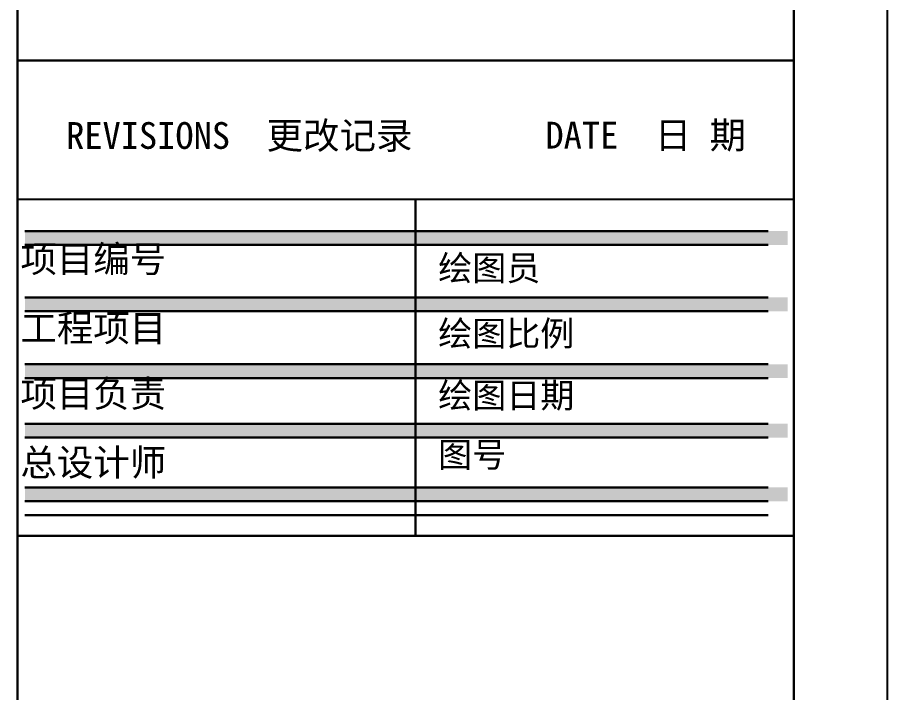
# Model space of a CAD drawing. Header units: millimetres. Extents: x -113526 to 211532, y -79714 to 28306.
# Drawn here: x 191152 to 193766, y -67050 to -65023 of the extents above; entities that cross this region are included whole.
import ezdxf

# ---------------------------------------------------------------- set-up
doc = ezdxf.new("R2010")
doc.units = ezdxf.units.MM
doc.layers.add('10线框', color=8, linetype='Continuous')
doc.styles.add('TXT', font='txt.shx', dxfattribs={"bigfont": 'hztxt.shx'})
doc.styles.add('宋体', font='', dxfattribs={"width": 0.7})
doc.styles.get('宋体').set_extended_font_data('新宋体')

msp = doc.modelspace()

# ---------------------------------------------------------------- hatches: boundary and pattern name
at = {"layer": '10线框', "lineweight": 30}
h = msp.add_hatch(color=256, dxfattribs=at)
h.paths.add_polyline_path([(192348.1, -65664.6), (191175, -65664.6), (191175, -65706.2), (192348.1, -65706.2)])
h.paths.add_polyline_path([(193465.8, -65664.6), (192348.1, -65664.6), (192348.1, -65706.2), (193465.8, -65706.2)])
h.paths.add_polyline_path([(192348.1, -65863.7), (191175, -65863.7), (191175, -65905.4), (192348.1, -65905.4)])
h.paths.add_polyline_path([(193465.8, -65863.7), (192348.1, -65863.7), (192348.1, -65905.4), (193465.8, -65905.4)])
h.paths.add_polyline_path([(192348.1, -66064.2), (191175, -66064.2), (191175, -66105.8), (192348.1, -66105.8)])
h.paths.add_polyline_path([(193465.8, -66064.2), (192348.1, -66064.2), (192348.1, -66105.8), (193465.8, -66105.8)])
h.paths.add_polyline_path([(192348.1, -66243), (191175, -66243), (191175, -66284.6), (192348.1, -66284.6)])
h.paths.add_polyline_path([(193465.8, -66243), (192348.1, -66243), (192348.1, -66284.6), (193465.8, -66284.6)])
h.paths.add_polyline_path([(192348.1, -66434.5), (191175, -66434.5), (191175, -66476.1), (192348.1, -66476.1)])
h = msp.add_hatch(color=256, dxfattribs=at)
h.paths.add_polyline_path([(192348.1, -65664.6), (191175, -65664.6), (191175, -65706.2), (192348.1, -65706.2)])
h.paths.add_polyline_path([(193465.8, -65664.6), (192348.1, -65664.6), (192348.1, -65706.2), (193465.8, -65706.2)])
h.paths.add_polyline_path([(192348.1, -65863.7), (191175, -65863.7), (191175, -65905.4), (192348.1, -65905.4)])
h.paths.add_polyline_path([(193465.8, -65863.7), (192348.1, -65863.7), (192348.1, -65905.4), (193465.8, -65905.4)])
h.paths.add_polyline_path([(192348.1, -66064.2), (191175, -66064.2), (191175, -66105.8), (192348.1, -66105.8)])
h.paths.add_polyline_path([(193465.8, -66064.2), (192348.1, -66064.2), (192348.1, -66105.8), (193465.8, -66105.8)])
h.paths.add_polyline_path([(192348.1, -66243), (191175, -66243), (191175, -66284.6), (192348.1, -66284.6)])
h.paths.add_polyline_path([(193465.8, -66243), (192348.1, -66243), (192348.1, -66284.6), (193465.8, -66284.6)])
h.paths.add_polyline_path([(192348.1, -66434.5), (191175, -66434.5), (191175, -66476.1), (192348.1, -66476.1)])
msp.add_hatch(color=256, dxfattribs=at).paths.add_polyline_path([(193465.8, -66434.5), (192348.1, -66434.5), (192348.1, -66476.1), (193465.8, -66476.1)])
msp.add_hatch(color=256, dxfattribs=at).paths.add_polyline_path([(193465.8, -66434.5), (192348.1, -66434.5), (192348.1, -66476.1), (193465.8, -66476.1)])

# ---------------------------------------------------------------- linework, layer by layer
at = {"layer": '10线框'}
for p, q in [((193765.7, -79311.5), (193765.7, -63269.5)), ((193765.7, -79311.5), (193765.7, -63269.5)), ((191152.3, -63551), (191152.3, -79030.1)), ((191152.3, -65152.7), (193484.3, -65152.7)), ((191152.3, -65152.7), (193484.3, -65152.7)), ((193484.3, -65570), (191152.3, -65570)), ((193484.3, -65570), (191152.3, -65570))]:
    msp.add_line(p, q, dxfattribs=at)
at = {"layer": '10线框', "lineweight": 0}
msp.add_line((191152.3, -63551), (191152.3, -79030.1), dxfattribs=at)
at = {"layer": '10线框', "lineweight": 30}
for p, q in [((191152.3, -79030.1), (191152.3, -63551)), ((193484.3, -63551), (193484.3, -79030.1)), ((193484.3, -63551), (193484.3, -79030.1)), ((191152.3, -65152.7), (193484.3, -65152.7)), ((191152.3, -65152.7), (193484.3, -65152.7)), ((192348.1, -65570), (192348.1, -66580.2)), ((192348.1, -65570), (192348.1, -66580.2)), ((191175, -65664.6), (193406.8, -65664.6)), ((191175, -65664.6), (193406.8, -65664.6)), ((191175, -65706.2), (193406.8, -65706.2)), ((191175, -65706.2), (193406.8, -65706.2)), ((191175, -65863.7), (193406.8, -65863.7)), ((191175, -65863.7), (193406.8, -65863.7)), ((191175, -65905.4), (193406.8, -65905.4)), ((191175, -65905.4), (193406.8, -65905.4)), ((191175, -66064.2), (193406.8, -66064.2)), ((191175, -66064.2), (193406.8, -66064.2)), ((191175, -66105.8), (193406.8, -66105.8)), ((191175, -66105.8), (193406.8, -66105.8)), ((191175, -66243), (193406.8, -66243)), ((191175, -66243), (193406.8, -66243)), ((191175, -66284.6), (193406.8, -66284.6)), ((191175, -66284.6), (193406.8, -66284.6)), ((191175, -66434.5), (193406.8, -66434.5)), ((191175, -66434.5), (193406.8, -66434.5)), ((191175, -66476.1), (193406.8, -66476.1)), ((191175, -66476.1), (193406.8, -66476.1)), ((191175, -66517.8), (193406.8, -66517.8)), ((191175, -66517.8), (193406.8, -66517.8)), ((191152.3, -66580.2), (193484.3, -66580.2)), ((191152.3, -66580.2), (193484.3, -66580.2))]:
    msp.add_line(p, q, dxfattribs=at)

# ---------------------------------------------------------------- texts
at = {"layer": '10线框', "style": '宋体'}
for s, height, p in [('REVISIONS  更改记录', 80.411, (191298.6, -65417.7)), ('REVISIONS  更改记录', 80.411, (191298.6, -65417.7)), ('DATE  日 期', 80.41, (192738.2, -65416.7)), ('DATE  日 期', 80.41, (192738.2, -65416.7))]:
    msp.add_text(s, height=height, dxfattribs=at).set_placement(p)
at = {"layer": '10线框', "lineweight": 30, "attachment_point": 1, "style": 'TXT'}
for s, insert, char_height, width in [('{\\fSimHei|b0|i0|c134|p2;     项目编号}', (190888.9, -65708.2), 80.176, 2760.426), ('{\\fSimHei|b0|i0|c134|p2;     项目编号}', (190888.9, -65708.2), 80.176, 2760.426), ('{\\fSimHei|b0|i0|c134|p2;      绘图员}', (192110, -65738), 74.961, 2580.879), ('{\\fSimHei|b0|i0|c134|p2;      绘图员}', (192110, -65738), 74.961, 2580.879), ('{\\fSimHei|b0|i0|c134|p2;     工程项目}', (190888.9, -65915.9), 80.176, 2760.426), ('{\\fSimHei|b0|i0|c134|p2;     工程项目}', (190888.9, -65915.9), 80.176, 2760.426), ('{\\fSimHei|b0|i0|c134|p2;      绘图比例}', (192110, -65934.5), 74.961, 2580.879), ('{\\fSimHei|b0|i0|c134|p2;     项目负责 }', (190888.9, -66112.7), 80.176, 2760.426), ('{\\fSimHei|b0|i0|c134|p2;     项目负责 }', (190888.9, -66112.7), 80.176, 2760.426), ('{\\fSimHei|b0|i0|c134|p2;      绘图日期}', (192110, -66120.5), 74.961, 2580.879), ('{\\fSimHei|b0|i0|c134|p2;      绘图日期}', (192110, -66120.5), 74.961, 2580.879), ('{\\fSimHei|b0|i0|c134|p2;      图号}', (192110, -66298.5), 74.961, 2580.879), ('{\\fSimHei|b0|i0|c134|p2;      图号}', (192110, -66298.5), 74.961, 2580.879), ('{\\fSimHei|b0|i0|c134|p2;     总设计师 }', (190888.9, -66319.3), 80.176, 2760.426), ('{\\fSimHei|b0|i0|c134|p2;     总设计师 }', (190888.9, -66319.3), 80.176, 2760.426)]:
    msp.add_mtext(s, dxfattribs=dict(at, insert=insert, char_height=char_height, width=width))

doc.saveas('drawing.dxf')
